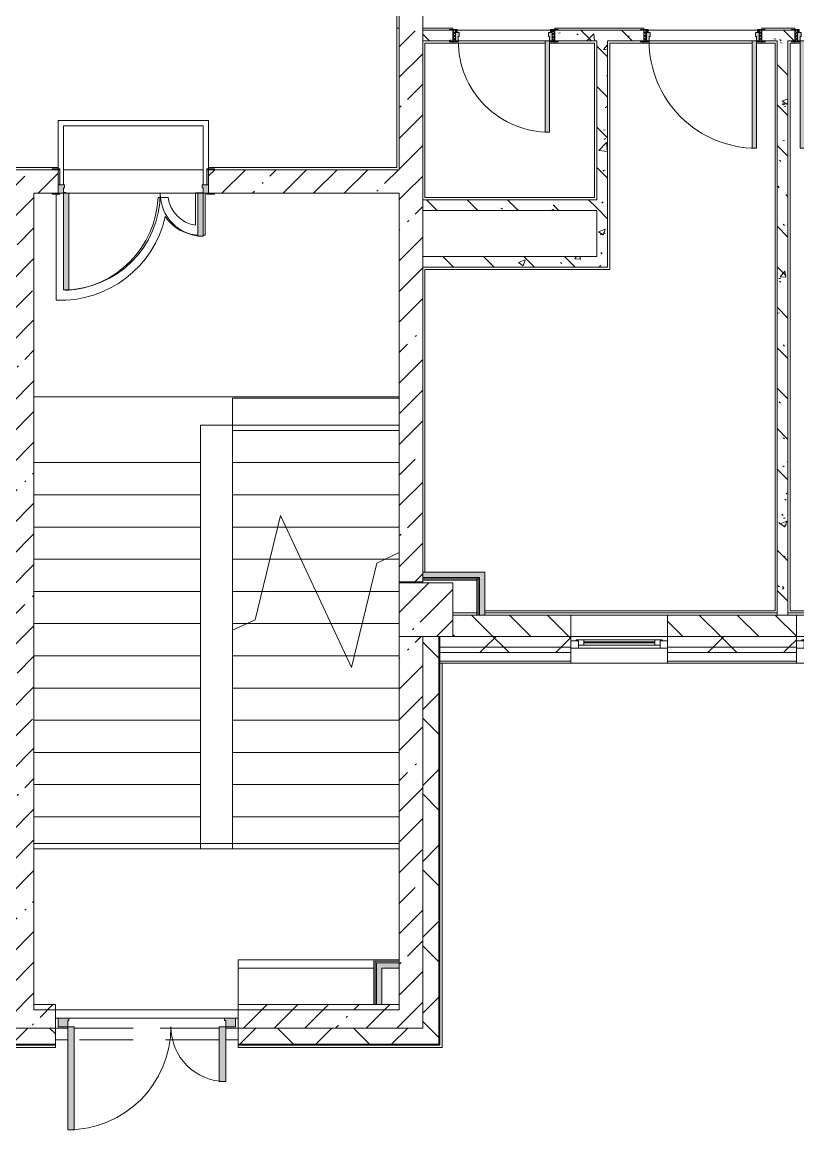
# Model space of a CAD drawing. Header units: millimetres. Extents: x 81459 to 274965, y -8553 to 29000.
# Drawn here: x 219729 to 226952, y -1048 to 9275 of the extents above; entities that cross this region are included whole.
import ezdxf

# ---------------------------------------------------------------- set-up
doc = ezdxf.new("R2010")
doc.units = ezdxf.units.MM
doc.linetypes.add('200_ШТРИХ__ш1_п0_6_', pattern=[800, 500, -300])
for name, color, linetype, lineweight in [('A-DETL-MBND-1', 7, '200_ШТРИХ__ш1_п0_6_', 9), ('A-GLAZ-3', 7, 'Continuous', 5), ('A-WALL', 7, 'Continuous', 9), ('A-WALL-4', 7, 'Continuous', 5), ('I-WALL-3', 7, 'Continuous', 5), ('S-COLS-1', 7, 'Continuous', 5), ('S-STRS-2', 7, 'Continuous', 5), ('S-STRS-MBND-1', 7, 'Continuous', 5)]:
    doc.layers.add(name, color=color, linetype=linetype, lineweight=lineweight)
for name, color, linetype, lineweight, true_color in [('A-DOOR-6', 7, 'Continuous', 5, 0xe2e2e2), ('A-DOOR-7', 7, 'Continuous', 5, 0xaaaaaa), ('A-DOOR-FRAM-4', 7, 'Continuous', 5, 0xe2e2e2), ('A-DOOR-FRAM-5', 7, 'Continuous', 5, 0xaaaaaa), ('A-FLOR-2', 7, 'Continuous', 5, 0xaaaaaa), ('I-WALL-2', 7, 'Continuous', 9, 0xe7e7e7), ('I-WALL-5', 7, 'Continuous', 5, 0x787878)]:
    doc.layers.add(name, color=color, linetype=linetype, lineweight=lineweight, true_color=true_color)
pattern_1 = [(45, (147759.1, 0), (-285.1231, 285.1231), []), (45, (148044.2, 0), (-285.1231, 285.1231), [504.031, -100.806, 16.764, -84.042])]
pattern_2 = [(45, (147759.1, 0), (-353.5534, 353.5534), []), (135, (147759.1, 0), (-353.5534, -353.5534), [])]
pattern_3 = [(135, (147759.1, 0), (-377.1708, -377.1708), [533.4, -88.9, 17.78, -88.9]), (135, (147759.1, 376.94), (-377.1708, -377.1708), []), (50, (147759.1, 0), (637.6445, -55.7866), [66.675, -733.425]), (355, (147759.1, 0), (-123.3494, 668.699), [53.34, -586.74]), (100.451, (147812.23, -4.65), (514.299, 612.908), [56.665, -623.315]), (46.184, (147759.1, 177.8), (948.7764, -147.15), [100.012, -1100.137]), (96.636, (147838.2, 165.5), (830.909, 865.997), [84.998, -934.973]), (351.184, (147759.1, 177.8), (830.918, 865.988), [80.01, -880.11]), (21, (147848, 133.35), (530.6506, -357.9283), [66.675, -733.425]), (326, (147848, 133.35), (216.308, 644.6585), [53.34, -586.74]), (71.451, (147892.2, 103.5), (746.9596, 286.7243), [56.665, -623.315]), (37.5, (147759.1, 0), (10.81053, 295.9426), [16.764, -562.864, 16.764, -578.866, -588.962]), (37.5, (147759.1, 0), (10.81053, 295.9426), [-1175.258, 16.764, -572.198]), (7.5, (147759.1, 0), (233.8692, 350.6318), [16.764, -322.834, 16.764, -549.529, -224.472]), (7.5, (147759.1, 0), (233.8692, 350.6318), [-905.891, 16.764, -207.708]), (327.5, (147560.85, 0), (474.5678, -20.0513), [16.764, -205.486, 16.764, -676.656, -920.115]), (327.5, (147560.85, 0), (474.5678, -20.0513), [-915.67, 16.764, -903.351]), (317.5, (147471.95, 0), (518.4522, 88.9934), [16.764, -272.161, 16.764, -443.738, -653.415]), (317.5, (147471.95, 0), (518.4522, 88.9934), [-749.427, 16.764, -636.651])]
pattern_4 = [(135, (1751.41, 114.685), (-14.14214, -14.14214), []), (225, (1751.41, 114.685), (14.14214, -14.14214), [])]
pattern_5 = [(45, (-371.384, 114.685), (-14.1421, 14.1421), []), (135, (-371.384, 114.685), (-14.1421, -14.1421), [])]
pattern_6 = [(45, (147759.1, 0), (-530.33, 530.33), []), (135, (147759.1, 0), (-530.33, -530.33), [])]

# ---------------------------------------------------------------- blocks, each defined once
blk = doc.blocks.new('BSC_Колонна _Прямоугольная - 500х500-V25-1_7_3_птичка')
at = {"layer": 'S-COLS-1'}
h = blk.add_hatch(dxfattribs=at)
h.set_pattern_fill('FP_48', color=256, style=0, pattern_type=2)
h.set_pattern_definition([(45, (-75730, -3800), (-285.1231, 285.1231), []), (45, (-75444.88, -3800), (-285.1231, 285.1231), [504.031, -100.806, 16.764, -84.042])])
h.paths.add_polyline_path([(120, -250), (250, -250), (250, 250), (-250, 250), (-250, -250), (-30, -250)])
for p, q in [((250, 250), (-250, 250)), ((-250, 250), (-250, -250)), ((250, -250), (250, 250)), ((-250, -250), (250, -250))]:
    blk.add_line(p, q, dxfattribs=at)
blk = doc.blocks.new('110_Дверь_СКБ_1Ст_Внутренняя1 - Д-7_п__950x2100h_Туалет-32105350-1_7_3_птичка')
at = {"layer": 'A-DOOR-6'}
h = blk.add_hatch(color=256, dxfattribs=at)
h.paths.add_polyline_path([(437, -30), (462, -30), (462, 50), (437, 50), (437, 10), (427, 10), (427, -30)])
h.paths.add_polyline_path([(-438, -30), (-403, -30), (-403, 10), (-413, 10), (-413, 50), (-438, 50)])
at = {"layer": 'A-DOOR-7'}
h = blk.add_hatch(dxfattribs=at)
h.set_pattern_fill('FP_65', color=256, style=0, pattern_type=2)
h.set_pattern_definition([(135, (1826.41, 114.685), (-14.14214, -14.14214), []), (225, (1826.41, 114.685), (14.14214, -14.14214), [])])
h.paths.add_polyline_path([(487, -50), (487, 50), (462, 50), (463, -50)])
at = {"layer": 'A-DOOR-FRAM-4'}
for points in [[(-373, 50), (-373, 900), (-413, 900), (-413, 50), (-393, 50)], [(-438, 50), (-423, 50), (-423, 58), (-493, 58), (-493, 50), (-463, 50)], [(517, 50), (517, 58), (447, 58), (447, 50), (492, 50)], [(-493, -58), (-423, -58), (-423, -50), (-493, -50)], [(-438, -50), (-423, -50), (-423, -30), (-438, -30)], [(462, -50), (462, -30), (447, -30), (447, -50)], [(468, -58), (517, -58), (517, -50), (447, -50), (447, -58)]]:
    blk.add_hatch(color=256, dxfattribs=at).paths.add_polyline_path(points)
at = {"layer": 'A-DOOR-FRAM-5'}
h = blk.add_hatch(dxfattribs=at)
h.set_pattern_fill('FP_66', color=256, style=0, pattern_type=2)
h.set_pattern_definition([(45, (-296.384, 114.685), (-14.1421, 14.1421), []), (135, (-296.384, 114.685), (-14.1421, -14.1421), [])])
h.paths.add_polyline_path([(-438, -50), (-438, 50), (-463, 50), (-463, -50)])
at = {"layer": 'A-DOOR-7'}
for p, q in [((-413, 900), (-413, 50)), ((-373, 900), (-413, 900)), ((-373, 50), (-373, 900)), ((-413, 50), (-373, 50))]:
    blk.add_line(p, q, dxfattribs=at)
blk.add_arc((-413, 50), 850, 360, 90, dxfattribs=at)
at = {"layer": 'A-DOOR-FRAM-5'}
for p, q in [((-423, 58), (-493, 58)), ((-493, 58), (-493, 50)), ((-493, 50), (-423, 50)), ((-438, 50), (-463, 50)), ((-463, 50), (-463, -50)), ((-413, 50), (-438, 50)), ((-438, 50), (-438, -30)), ((-438, -50), (-438, 50)), ((-423, 50), (-438, 50)), ((-438, 50), (-438, 49)), ((-438, 49), (-423, 49)), ((-423, 50), (-423, 58)), ((-423, 49), (-423, 50)), ((-413, 10), (-413, 50)), ((-403, 10), (-413, 10)), ((-403, -30), (-403, 10)), ((437, 10), (427, 10)), ((427, 10), (427, -30)), ((437, 50), (437, 10)), ((462, 50), (437, 50)), ((517, 58), (447, 58)), ((447, 58), (447, 50)), ((462, 50), (447, 50)), ((447, 50), (447, 49)), ((447, 50), (517, 50)), ((447, 49), (462, 49)), ((462, -30), (462, 50)), ((487, 50), (462, 50)), ((462, 50), (462, -50)), ((462, 49), (462, 50)), ((487, -50), (487, 50)), ((517, 50), (517, 58)), ((-423, -50), (-493, -50)), ((-493, -50), (-493, -58)), ((-493, -58), (-423, -58)), ((-463, -50), (-438, -50)), ((-438, -30), (-403, -30)), ((-423, -30), (-438, -30)), ((-438, -30), (-438, -50)), ((-438, -50), (-423, -50)), ((-423, -50), (-423, -30)), ((-423, -58), (-423, -50)), ((427, -30), (462, -30)), ((462, -30), (447, -30)), ((447, -30), (447, -50)), ((447, -50), (462, -50)), ((517, -50), (447, -50)), ((447, -50), (447, -58)), ((447, -58), (517, -58)), ((462, -50), (462, -30)), ((462, -50), (487, -50)), ((517, -58), (517, -50))]:
    blk.add_line(p, q, dxfattribs=at)
blk = doc.blocks.new('110_Дверь_СКБ_1Ст_Внутренняя1 - Д-4 _п_ 1100x2100h_су мгн 2-33304581-1_7_3_птичка')
at = {"layer": 'A-DOOR-6'}
h = blk.add_hatch(color=256, dxfattribs=at)
h.paths.add_polyline_path([(537.5, 50), (512.5, 50), (512.5, 10), (502.5, 10), (502.5, -30), (537.5, -30), (537.5, 28.8)])
h.paths.add_polyline_path([(-487.5, 50), (-512.5, 50), (-512.5, -30), (-477.5, -30), (-477.5, 10), (-487.5, 10)])
at = {"layer": 'A-DOOR-7'}
h = blk.add_hatch(dxfattribs=at)
h.set_pattern_fill('FP_67', color=256, style=0, pattern_type=2)
h.set_pattern_definition(pattern_4)
h.paths.add_polyline_path([(537.5, 50), (537.5, -50), (562.5, -50), (562.5, 50)])
at = {"layer": 'A-DOOR-FRAM-4'}
for points in [[(-487.5, 1050), (-487.5, 50), (-447.5, 50), (-447.5, 1050)], [(-567.5, 58), (-567.5, 50), (-497.5, 50), (-497.5, 58), (-561.1, 58)], [(530.1, 58), (522.5, 58), (522.5, 50), (592.5, 50), (592.5, 58), (537.5, 58)], [(-497.5, -50), (-567.5, -50), (-567.5, -58), (-497.5, -58)], [(-497.5, -30), (-512.5, -30), (-512.5, -50), (-497.5, -50)], [(537.5, -30), (522.5, -30), (522.5, -50), (537.5, -50)], [(522.5, -50), (522.5, -58), (592.5, -58), (592.5, -50), (537.5, -50)]]:
    blk.add_hatch(color=256, dxfattribs=at).paths.add_polyline_path(points)
at = {"layer": 'A-DOOR-FRAM-5'}
h = blk.add_hatch(dxfattribs=at)
h.set_pattern_fill('FP_68', color=256, style=0, pattern_type=2)
h.set_pattern_definition(pattern_5)
h.paths.add_polyline_path([(-512.5, 50), (-537.5, 50), (-537.5, -50), (-512.5, -50), (-512.5, -41.8)])
at = {"layer": 'A-DOOR-7'}
for p, q in [((-487.5, 1050), (-487.5, 50)), ((-447.5, 1050), (-487.5, 1050)), ((-447.5, 50), (-447.5, 1050)), ((-487.5, 50), (-447.5, 50))]:
    blk.add_line(p, q, dxfattribs=at)
blk.add_arc((-487.5, 50), 1000, 360, 90, dxfattribs=at)
at = {"layer": 'A-DOOR-FRAM-5'}
for p, q in [((-497.5, 58), (-567.5, 58)), ((-567.5, 58), (-567.5, 50)), ((-567.5, 50), (-497.5, 50)), ((-512.5, 50), (-537.5, 50)), ((-537.5, 50), (-537.5, -50)), ((-487.5, 50), (-512.5, 50)), ((-512.5, 50), (-512.5, -30)), ((-512.5, -50), (-512.5, 50)), ((-497.5, 50), (-512.5, 50)), ((-512.5, 50), (-512.5, 49)), ((-512.5, 49), (-497.5, 49)), ((-497.5, 50), (-497.5, 58)), ((-497.5, 49), (-497.5, 50)), ((-487.5, 10), (-487.5, 50)), ((-477.5, 10), (-487.5, 10)), ((-477.5, -30), (-477.5, 10)), ((512.5, 10), (502.5, 10)), ((502.5, 10), (502.5, -30)), ((512.5, 50), (512.5, 10)), ((537.5, 50), (512.5, 50)), ((592.5, 58), (522.5, 58)), ((522.5, 58), (522.5, 50)), ((537.5, 50), (522.5, 50)), ((522.5, 50), (522.5, 49)), ((522.5, 50), (592.5, 50)), ((522.5, 49), (537.5, 49)), ((537.5, -30), (537.5, 50)), ((562.5, 50), (537.5, 50)), ((537.5, 50), (537.5, -50)), ((537.5, 49), (537.5, 50)), ((562.5, -50), (562.5, 50)), ((592.5, 50), (592.5, 58)), ((-497.5, -50), (-567.5, -50)), ((-567.5, -50), (-567.5, -58)), ((-567.5, -58), (-497.5, -58)), ((-537.5, -50), (-512.5, -50)), ((-512.5, -30), (-477.5, -30)), ((-497.5, -30), (-512.5, -30)), ((-512.5, -30), (-512.5, -50)), ((-512.5, -50), (-497.5, -50)), ((-497.5, -50), (-497.5, -30)), ((-497.5, -58), (-497.5, -50)), ((502.5, -30), (537.5, -30)), ((537.5, -30), (522.5, -30)), ((522.5, -30), (522.5, -50)), ((522.5, -50), (537.5, -50)), ((592.5, -50), (522.5, -50)), ((522.5, -50), (522.5, -58)), ((522.5, -58), (592.5, -58)), ((537.5, -50), (537.5, -30)), ((537.5, -50), (562.5, -50)), ((592.5, -58), (592.5, -50))]:
    blk.add_line(p, q, dxfattribs=at)
blk = doc.blocks.new('110_Дверь_СКБ_1Ст_Внутренняя1 - Д-4 _л_ 1100x2100h_су мгн-33293497-1_7_3_птичка')
at = {"layer": 'A-DOOR-6'}
h = blk.add_hatch(color=256, dxfattribs=at)
h.paths.add_polyline_path([(537.5, 50), (512.5, 50), (512.5, 10), (502.5, 10), (502.5, -30), (537.5, -30)])
h.paths.add_polyline_path([(-512.5, 50), (-507.1, -30), (-477.5, -30), (-477.5, 10), (-487.5, 10), (-487.5, 50), (-497.5, 50)])
at = {"layer": 'A-DOOR-7'}
h = blk.add_hatch(dxfattribs=at)
h.set_pattern_fill('FP_67', color=256, style=0, pattern_type=2)
h.set_pattern_definition(pattern_4)
h.paths.add_polyline_path([(537.5, 50), (537.5, -50), (562.5, -50), (562.5, 50)])
at = {"layer": 'A-DOOR-FRAM-4'}
for points in [[(472.5, 1050), (472.5, 50), (512.5, 50), (512.5, 1050)], [(-506.7, 58), (-567.5, 58), (-567.5, 50), (-497.5, 50), (-497.5, 58)], [(542.5, 58), (522.5, 58), (522.5, 50), (592.5, 50), (592.5, 58), (562.5, 58)], [(-522.3, -50), (-567.5, -50), (-567.5, -58), (-497.5, -58), (-497.5, -50), (-512.5, -50)], [(-497.5, -30), (-512.5, -30), (-512.5, -50), (-497.5, -50)], [(537.5, -30), (522.5, -30), (522.5, -50), (537.5, -50)], [(522.5, -50), (522.5, -58), (592.5, -58), (592.5, -50), (537.5, -50)]]:
    blk.add_hatch(color=256, dxfattribs=at).paths.add_polyline_path(points)
at = {"layer": 'A-DOOR-FRAM-5'}
h = blk.add_hatch(dxfattribs=at)
h.set_pattern_fill('FP_68', color=256, style=0, pattern_type=2)
h.set_pattern_definition(pattern_5)
h.paths.add_polyline_path([(-537.5, 50), (-537.5, -50), (-512.5, -50), (-512.5, 50)])
at = {"layer": 'A-DOOR-7'}
for p, q in [((512.5, 1050), (472.5, 1050)), ((472.5, 1050), (472.5, 50)), ((512.5, 50), (512.5, 1050)), ((472.5, 50), (512.5, 50))]:
    blk.add_line(p, q, dxfattribs=at)
blk.add_arc((512.5, 50), 1000, 90, 180, dxfattribs=at)
at = {"layer": 'A-DOOR-FRAM-5'}
for p, q in [((-497.5, 58), (-567.5, 58)), ((-567.5, 58), (-567.5, 50)), ((-567.5, 50), (-497.5, 50)), ((-512.5, 50), (-537.5, 50)), ((-537.5, 50), (-537.5, -50)), ((-487.5, 50), (-512.5, 50)), ((-512.5, 50), (-512.5, -30)), ((-512.5, -50), (-512.5, 50)), ((-497.5, 50), (-512.5, 50)), ((-512.5, 50), (-512.5, 49)), ((-512.5, 49), (-497.5, 49)), ((-497.5, 50), (-497.5, 58)), ((-497.5, 49), (-497.5, 50)), ((-487.5, 10), (-487.5, 50)), ((-477.5, 10), (-487.5, 10)), ((-477.5, -30), (-477.5, 10)), ((512.5, 10), (502.5, 10)), ((502.5, 10), (502.5, -30)), ((512.5, 50), (512.5, 10)), ((537.5, 50), (512.5, 50)), ((592.5, 58), (522.5, 58)), ((522.5, 58), (522.5, 50)), ((537.5, 50), (522.5, 50)), ((522.5, 50), (522.5, 49)), ((522.5, 50), (592.5, 50)), ((522.5, 49), (537.5, 49)), ((537.5, -30), (537.5, 50)), ((562.5, 50), (537.5, 50)), ((537.5, 50), (537.5, -50)), ((537.5, 49), (537.5, 50)), ((562.5, -50), (562.5, 50)), ((592.5, 50), (592.5, 58)), ((-497.5, -50), (-567.5, -50)), ((-567.5, -50), (-567.5, -58)), ((-567.5, -58), (-497.5, -58)), ((-537.5, -50), (-512.5, -50)), ((-512.5, -30), (-477.5, -30)), ((-497.5, -30), (-512.5, -30)), ((-512.5, -30), (-512.5, -50)), ((-512.5, -50), (-497.5, -50)), ((-497.5, -50), (-497.5, -30)), ((-497.5, -58), (-497.5, -50)), ((502.5, -30), (537.5, -30)), ((537.5, -30), (522.5, -30)), ((522.5, -30), (522.5, -50)), ((522.5, -50), (537.5, -50)), ((592.5, -50), (522.5, -50)), ((522.5, -50), (522.5, -58)), ((522.5, -58), (592.5, -58)), ((537.5, -50), (537.5, -30)), ((537.5, -50), (562.5, -50)), ((592.5, -58), (592.5, -50))]:
    blk.add_line(p, q, dxfattribs=at)
blk = doc.blocks.new('110_Дверь_СКБ_2Ст - Д-1_л_Лестничная клетка EIS60 2-32142534-1_7_3_птичка')
at = {"layer": 'A-DOOR-6'}
for points in [[(662, 1010), (612, 1010), (612, 110), (662, 110), (662, 786)], [(-588, 510), (-638, 510), (-638, 110), (-588, 110), (-588, 499)], [(712, 30), (697, 30), (700, -110), (712, -110)]]:
    blk.add_hatch(color=256, dxfattribs=at).paths.add_polyline_path(points)
h = blk.add_hatch(color=256, dxfattribs=at)
h.paths.add_polyline_path([(662, 110), (662, 60), (652, 60), (652, 30), (712, 33), (712, 110)])
h.paths.add_polyline_path([(-638, 110), (-688, 110), (-687, 30), (-628, 36), (-628, 60), (-638, 60), (-638, 105)])
at = {"layer": 'A-DOOR-FRAM-4'}
for points in [[(-673, 118), (-743, 118), (-743, 110), (-673, 110)], [(730, 118), (697, 118), (697, 110), (767, 110), (767, 118)], [(-673, 30), (-688, 30), (-687, -110), (-673, -110), (-673, -21)], [(-687, -110), (-743, -110), (-743, -118), (-673, -118), (-674, -110)], [(767, -110), (697, -110), (699, -118), (767, -118)]]:
    blk.add_hatch(color=256, dxfattribs=at).paths.add_polyline_path(points)
at = {"layer": 'A-DOOR-7'}
for p, q in [((662, 1010), (612, 1010)), ((612, 1010), (612, 110)), ((662, 110), (662, 1010)), ((-638, 510), (-638, 110)), ((-588, 510), (-638, 510)), ((-588, 110), (-588, 510)), ((-638, 110), (-588, 110)), ((612, 110), (662, 110))]:
    blk.add_line(p, q, dxfattribs=at)
for centre, radius, start, end in [((662, 110), 900, 90, 180), ((-638, 110), 400, 360, 90)]:
    blk.add_arc(centre, radius, start, end, dxfattribs=at)
at = {"layer": 'A-DOOR-FRAM-5'}
for p, q in [((-673, 118), (-743, 118)), ((-743, 118), (-743, 110)), ((-743, 110), (-673, 110)), ((-638, 110), (-688, 110)), ((-688, 110), (-688, 30)), ((-673, 110), (-673, 118)), ((-638, 60), (-638, 110)), ((662, 110), (662, 60)), ((712, 110), (662, 110)), ((767, 118), (697, 118)), ((697, 118), (697, 110)), ((697, 110), (767, 110)), ((712, 30), (712, 110)), ((767, 110), (767, 118)), ((-688, 30), (-628, 30)), ((-673, 30), (-688, 30)), ((-688, 30), (-688, -110)), ((-673, -110), (-673, 30)), ((-628, 60), (-638, 60)), ((-628, 30), (-628, 60)), ((662, 60), (652, 60)), ((652, 60), (652, 30)), ((652, 30), (712, 30)), ((712, 30), (697, 30)), ((697, 30), (697, -110)), ((712, -110), (712, 30)), ((-673, -110), (-743, -110)), ((-743, -110), (-743, -118)), ((-743, -118), (-673, -118)), ((-688, -110), (-673, -110)), ((-673, -118), (-673, -110)), ((697, -110), (712, -110)), ((767, -110), (697, -110)), ((697, -110), (697, -118)), ((697, -118), (767, -118)), ((767, -118), (767, -110))]:
    blk.add_line(p, q, dxfattribs=at)
blk = doc.blocks.new('120_Окно_СКБ_1Ст - 120_Окно_СКБ_1Ст 900х2500_h_-19906774-1_7_3_птичка')
at = {"layer": 'A-GLAZ-3'}
for p, q in [((-450, -75), (-450, -5)), ((-450, -5), (-380, -5)), ((450, -5), (-450, -5)), ((-380, -75), (-450, -75)), ((-450, -75), (-400, -75)), ((-380, -75), (-400, -75)), ((-400, -75), (-400, -85)), ((-400, -85), (400, -85)), ((400, -85), (-400, -85)), ((-380, -5), (-380, -75)), ((380, -35), (-380, -35)), ((-380, -35), (-380, -75)), ((-330, -85), (-330, -35)), ((-330, -55), (330, -55)), ((330, -65), (-330, -65)), ((330, -85), (330, -35)), ((380, -75), (380, -5)), ((380, -5), (450, -5)), ((380, -75), (380, -35)), ((450, -75), (380, -75)), ((400, -75), (380, -75)), ((400, -75), (450, -75)), ((400, -85), (400, -75)), ((450, -5), (450, -75))]:
    blk.add_line(p, q, dxfattribs=at)
blk = doc.blocks.new('120_Окно_СКБ_1Ст - 120_Окно_СКБ_1Ст 900х2500_h_-19906150-1_7_3_птичка')
at = {"layer": 'A-GLAZ-3'}
for p, q in [((-450, -75), (-450, -5)), ((-450, -5), (-380, -5)), ((450, -5), (-450, -5)), ((-380, -75), (-450, -75)), ((-450, -75), (-400, -75)), ((-380, -75), (-400, -75)), ((-400, -75), (-400, -85)), ((-400, -85), (400, -85)), ((400, -85), (-400, -85)), ((-380, -5), (-380, -75)), ((380, -35), (-380, -35)), ((-380, -35), (-380, -75)), ((-330, -85), (-330, -35)), ((-330, -55), (330, -55)), ((330, -65), (-330, -65)), ((330, -85), (330, -35)), ((380, -75), (380, -5)), ((380, -5), (450, -5)), ((380, -75), (380, -35)), ((450, -75), (380, -75)), ((400, -75), (380, -75)), ((400, -75), (450, -75)), ((400, -85), (400, -75)), ((450, -5), (450, -75))]:
    blk.add_line(p, q, dxfattribs=at)
blk = doc.blocks.new('110_Дверь_СКБ_2Ст_Наружная - ДН-1_л__ Двухстворчатая 1350 х3200 _ЛК_ в свету с верхним остеклением 2-V137-1_7_3_птичка')
at = {"layer": 'A-DOOR-6'}
for points in [[(694.5, 869), (694.5, -91), (754.5, -91), (754.5, 869)], [(-715.5, 419), (-715.5, -91), (-655.5, -91), (-655.5, 419)]]:
    blk.add_hatch(color=256, dxfattribs=at).paths.add_polyline_path(points)
h = blk.add_hatch(color=256, dxfattribs=at)
h.paths.add_polyline_path([(-805.5, -91), (-805.5, -171), (-705.5, -171), (-705.5, -151), (-715.5, -151), (-715.5, -91), (-780.5, -91)])
h.paths.add_polyline_path([(774.2, -91), (754.5, -91), (754.5, -151), (744.5, -151), (744.5, -171), (844.5, -171), (844.5, -91)])
at = {"layer": 'A-DOOR-7'}
for p, q in [((754.5, 869), (694.5, 869)), ((694.5, 869), (694.5, -91)), ((754.5, -91), (754.5, 869)), ((-715.5, 419), (-715.5, -91)), ((-655.5, 419), (-715.5, 419)), ((-655.5, -91), (-655.5, 419)), ((-715.5, -91), (-655.5, -91)), ((694.5, -91), (754.5, -91))]:
    blk.add_line(p, q, dxfattribs=at)
for centre, radius, start, end in [((754.5, -91), 960, 90, 180), ((-715.5, -91), 510, 0, 90)]:
    blk.add_arc(centre, radius, start, end, dxfattribs=at)
at = {"layer": 'A-DOOR-FRAM-5'}
for p, q in [((-715.5, -91), (-805.5, -91)), ((-805.5, -91), (-805.5, -171)), ((-715.5, -151), (-715.5, -91)), ((754.5, -91), (754.5, -151)), ((844.5, -91), (754.5, -91)), ((844.5, -171), (844.5, -91)), ((-805.5, -171), (-705.5, -171)), ((-705.5, -151), (-715.5, -151)), ((-705.5, -171), (-705.5, -151)), ((754.5, -151), (744.5, -151)), ((744.5, -151), (744.5, -171)), ((744.5, -171), (844.5, -171))]:
    blk.add_line(p, q, dxfattribs=at)
blk = doc.blocks.new('Зашивка приборов отопления5 - Зашивка приборов отопления-33272456-1_7_3_птичка')
at = {"layer": 'A-WALL-4'}
for p, q in [((75245, 535), (73980, 535)), ((73980, 535), (73980, 460)), ((75245, 460), (73980, 460)), ((73980, 460), (73980, 120)), ((73980, 460), (75245, 460))]:
    blk.add_line(p, q, dxfattribs=at)

msp = doc.modelspace()

# ---------------------------------------------------------------- hatches: boundary and pattern name
at = {"layer": 'A-WALL-4'}
h = msp.add_hatch(dxfattribs=at)
h.set_pattern_fill('FP_64', color=256, style=0, pattern_type=2)
h.set_pattern_definition([(135, (147759.1, 0), (-176.7767, -176.7767), [])])
h.paths.add_polyline_path([(223852.3, 3550), (224839.1, 3550), (224839.1, 3750), (223739.1, 3750), (223739.1, 3550)])
h.paths.add_polyline_path([(226759.6, 3550), (226939.6, 3550), (226939.6, 3750), (225739.1, 3750), (225739.1, 3550), (226640.7, 3550)])
h.paths.add_polyline_path([(231859.1, 3550), (231959.1, 3550), (231959.1, 3750), (231859.1, 3750), (231859.1, 3554.3)])
h.paths.add_polyline_path([(227839.6, 3550), (228109.1, 3550), (228109.1, 3750), (227839.6, 3750), (227839.6, 3727.7)])
h.paths.add_polyline_path([(229759.1, 3550), (229759.1, 3750), (228609.1, 3750), (228609.1, 3550)])
h = msp.add_hatch(dxfattribs=at)
h.set_pattern_fill('FP_53', color=256, style=0, pattern_type=2)
h.set_pattern_definition(pattern_2)
h.paths.add_polyline_path([(223459.1, -250), (223609.1, -250), (223609.1, 3550), (223459.1, 3550), (223459.1, -210)])
h = msp.add_hatch(dxfattribs=at)
h.set_pattern_fill('FP_53', color=256, style=0, pattern_type=2)
h.set_pattern_definition(pattern_2)
h.paths.add_polyline_path([(232217.6, 3450), (232559.1, 3450), (232559.1, 3550), (231859.1, 3550), (231859.1, 3450), (231959.1, 3450)])
h.paths.add_polyline_path([(224781.8, 3450), (224839.1, 3455.7), (224839.1, 3550), (223617.1, 3546.3), (223617.1, 3450), (224377.3, 3450)])
h.paths.add_polyline_path([(225739.1, 3450), (226939.6, 3450), (226939.6, 3550), (225739.1, 3550), (225739.1, 3466.9)])
h.paths.add_polyline_path([(228499.7, 3450), (229759.1, 3450), (229759.1, 3550), (227839.6, 3550), (227839.6, 3450)])
h = msp.add_hatch(dxfattribs=at)
h.set_pattern_fill('FP_53', color=256, style=0, pattern_type=2)
h.set_pattern_definition(pattern_2)
h.paths.add_polyline_path([(231859.1, 3400), (232609.1, 3400), (232609.1, 3450), (231859.1, 3450), (231859.1, 3440)])
h.paths.add_polyline_path([(224781.8, 3400), (224839.1, 3400), (224839.1, 3450), (223617.1, 3450), (223617.1, 3400), (223852.3, 3400)])
h.paths.add_polyline_path([(226640.7, 3400), (226939.6, 3400), (226939.6, 3450), (225739.1, 3450), (225739.1, 3400)])
h.paths.add_polyline_path([(227839.6, 3400), (229759.1, 3400), (229759.1, 3450), (227839.6, 3450), (227839.6, 3440)])
h = msp.add_hatch(dxfattribs=at)
h.set_pattern_fill('FP_53', color=256, style=0, pattern_type=2)
h.set_pattern_definition(pattern_2)
h.paths.add_polyline_path([(223452.9, -250), (223459.1, -250), (223459.1, -100), (221739.1, -100), (221739.1, -250), (223451.2, -250)])
h.paths.add_polyline_path([(215487, -250), (218419.1, -250), (218419.1, -100), (214819.1, -100), (214819.1, -250)])
h.paths.add_polyline_path([(219995.2, -250), (220039.1, -250), (220039.1, -100), (219319.1, -101.8), (219319.1, -250), (219839.1, -250)])
h.paths.add_polyline_path([(209369.1, -250), (209369.1, -100), (208669.1, -100), (208669.1, -250), (208980.7, -250)])
h.paths.add_polyline_path([(211469.1, -250), (212019.1, -250), (212019.1, -100), (211469.1, -100), (211469.1, -121.3)])
h.paths.add_polyline_path([(207769.1, -250), (207769.1, -100), (207019.1, -100), (207019.1, -250)])
h.paths.add_polyline_path([(204919.1, -250), (204919.1, -100), (204169.1, -100), (204169.1, -250), (204333.3, -250)])
h.paths.add_polyline_path([(212919.1, -250), (213919.1, -250), (213919.1, -100), (212919.1, -100), (212919.1, -118)])
h.paths.add_polyline_path([(199630.6, -250), (201069.1, -250), (201069.1, -100), (199630.6, -100), (199630.6, -150.7)])
h.paths.add_polyline_path([(197530.6, -250), (197530.6, -100), (196819.1, -100), (196819.1, -250), (196897.5, -250)])
h.paths.add_polyline_path([(195919.1, -250), (195919.1, -100), (195169.1, -100), (195169.1, -250)])
h.paths.add_polyline_path([(192069.1, -250), (192069.1, -100), (190496.6, -100), (190496.6, -250), (191320.6, -250)])
h.paths.add_polyline_path([(188396.6, -250), (188396.6, -100), (187699.1, -100), (187699.1, -250)])
h.paths.add_polyline_path([(186799.1, -250), (186799.1, -100), (185749.1, -100), (185749.1, -250), (186673.3, -250)])
h.paths.add_polyline_path([(184849.1, -250), (184849.1, -100), (183729.1, -100), (183729.1, -250), (184814.3, -250)])
h.paths.add_polyline_path([(181629.1, -250), (181629.1, -100), (180769.1, -100), (180769.1, -250)])
h.paths.add_polyline_path([(177969.1, -250), (177969.1, -100), (176968.8, -100), (176968.8, -250), (177378.5, -250)])
h.paths.add_polyline_path([(176068.8, -250), (176068.8, -100), (175069.1, -100), (175069.1, -250)])
h.paths.add_polyline_path([(169369.1, -250), (170394.1, -250), (170394.1, -100), (169369.1, -100), (169369.1, -226)])
h.paths.add_polyline_path([(163369.1, -250), (163369.1, -100), (162619.1, -100), (162619.1, -250)])
h.paths.add_polyline_path([(174169.1, -250), (174169.1, -100), (173194.1, -100), (173194.1, -250), (173660.6, -250)])
h.paths.add_polyline_path([(164269.1, -250), (165019.1, -250), (165019.1, -100), (164269.1, -100), (164269.1, -238.7)])
h.paths.add_polyline_path([(167119.1, -250), (168469.1, -250), (168469.1, -100), (167119.1, -100), (167119.1, -231.6)])
h.paths.add_polyline_path([(148564.8, -250), (151489.1, -250), (151489.1, -100), (147499.1, -100), (147499.1, -250), (147869.1, -250)])
h.paths.add_polyline_path([(155419.1, -250), (156018.8, -250), (156018.8, -100), (154589.1, -100), (154589.1, -250), (155071.1, -250)])
h.paths.add_polyline_path([(159769.1, -250), (160519.1, -248), (160519.1, -100), (159769.1, -100), (159769.1, -249.9)])
h.paths.add_polyline_path([(157669.1, -250), (157669.1, -100), (156918.8, -100), (156918.8, -250), (156930.1, -250)])
at = {"layer": 'I-WALL-2'}
for points in [[(223459.1, 4100), (224038.5, 4100), (224033.5, 4150), (223459.1, 4145)], [(224038.5, 3750), (224033.5, 4100), (223988.5, 4095.2), (223988.5, 3750)], [(223239.1, 460), (223239.1, 510), (223029.1, 510), (223029.1, 460), (223140.3, 460)], [(223079.1, 120), (223079.1, 460), (223029.1, 460), (223029.1, 120)]]:
    msp.add_hatch(color=256, dxfattribs=at).paths.add_polyline_path(points)
at = {"layer": 'I-WALL-3'}
h = msp.add_hatch(dxfattribs=at)
h.set_pattern_fill('FP_33', color=256, style=0, pattern_type=2)
h.set_pattern_definition(pattern_1)
h.paths.add_polyline_path([(223459.1, 7900), (223459.1, 9330), (223239.1, 9330), (223239.1, 7900)])
h.paths.add_polyline_path([(223459.1, 10830), (223459.1, 10900), (223439.1, 10900), (223439.1, 10830)])
h = msp.add_hatch(dxfattribs=at)
h.set_pattern_fill('FP_33', color=256, style=0, pattern_type=2)
h.set_pattern_definition(pattern_1)
h.paths.add_polyline_path([(219839.1, -100), (219839.1, 7900), (219619.1, 7900), (219619.1, -100)])
h = msp.add_hatch(dxfattribs=at)
h.set_pattern_fill('FP_33', color=256, style=0, pattern_type=2)
h.set_pattern_definition(pattern_1)
h.paths.add_polyline_path([(219839.1, 7680), (220064.1, 7680), (220064.1, 7900), (219839.1, 7900), (219839.1, 7708.9)])
h.paths.add_polyline_path([(223239.1, 7680), (223459.1, 7680), (223459.1, 7900), (221464.1, 7900), (221464.1, 7680), (223219.1, 7680)])
h = msp.add_hatch(dxfattribs=at)
h.set_pattern_fill('FP_33', color=256, style=0, pattern_type=2)
h.set_pattern_definition(pattern_1)
h.paths.add_polyline_path([(223239.1, 4060), (223459.1, 4060), (223459.1, 7680), (223239.1, 7680), (223239.1, 4095.2)])
h = msp.add_hatch(dxfattribs=at)
h.set_pattern_fill('FP_169', color=256, style=0, pattern_type=2)
h.set_pattern_definition(pattern_6)
h.paths.add_polyline_path([(223976, 4087.5), (223988.5, 4087.5), (223988.5, 4100), (223459.1, 4095.2), (223459.1, 4087.5), (223852.3, 4087.5)])
h = msp.add_hatch(dxfattribs=at)
h.set_pattern_fill('FP_169', color=256, style=0, pattern_type=2)
h.set_pattern_definition(pattern_6)
h.paths.add_polyline_path([(223976, 4075), (223976, 4087.5), (223459.1, 4087.5), (223459.1, 4075), (223963.5, 4075)])
h = msp.add_hatch(dxfattribs=at)
h.set_pattern_fill('FP_33', color=256, style=0, pattern_type=2)
h.set_pattern_definition(pattern_1)
h.paths.add_polyline_path([(223459.1, -100), (223459.1, 3550), (223239.1, 3550), (223239.1, -100)])
h = msp.add_hatch(dxfattribs=at)
h.set_pattern_fill('FP_33', color=256, style=0, pattern_type=2)
h.set_pattern_definition(pattern_1)
h.paths.add_polyline_path([(223239.1, -100), (223239.1, 120), (221739.1, 120), (221739.1, -100), (222922.8, -100)])
h.paths.add_polyline_path([(220039.1, -100), (220039.1, 120), (219839.1, 120), (219839.1, -100)])
at = {"layer": 'I-WALL-5'}
h = msp.add_hatch(dxfattribs=at)
h.set_pattern_fill('FP_62', color=256, style=0, pattern_type=2)
h.set_pattern_definition(pattern_3)
h.paths.add_polyline_path([(226879.6, 9100), (226924.1, 9100), (226924.1, 9200), (226617.1, 9200), (226617.1, 9100), (226859.6, 9100)])
h.paths.add_polyline_path([(223709.1, 9100), (223739.1, 9100), (223739.1, 9200), (223459.1, 9200), (223459.1, 9100), (223479.1, 9100)])
h.paths.add_polyline_path([(228499.7, 9100), (229589.1, 9100), (229589.1, 9200), (228024.1, 9200), (228024.1, 9100), (228389.1, 9100)])
h.paths.add_polyline_path([(224689.1, 9100), (225517.1, 9100), (225517.1, 9200), (224689.1, 9200)])
h = msp.add_hatch(dxfattribs=at)
h.set_pattern_fill('FP_62', color=256, style=0, pattern_type=2)
h.set_pattern_definition(pattern_3)
h.paths.add_polyline_path([(225180, 7090.6), (225180, 9100), (225080, 9100), (225080, 7090.6)])
h = msp.add_hatch(dxfattribs=at)
h.set_pattern_fill('FP_62', color=256, style=0, pattern_type=2)
h.set_pattern_definition(pattern_3)
h.paths.add_polyline_path([(226759.6, 3750), (226859.6, 3750), (226859.6, 9100), (226759.6, 9100), (226759.6, 3762.9)])
h = msp.add_hatch(dxfattribs=at)
h.set_pattern_fill('FP_62', color=256, style=0, pattern_type=2)
h.set_pattern_definition(pattern_3)
h.paths.add_polyline_path([(223755.5, 7520.6), (225080, 7520.6), (225080, 7620.6), (223459.1, 7620.6), (223459.1, 7520.6), (223479.1, 7520.6)])
h = msp.add_hatch(dxfattribs=at)
h.set_pattern_fill('FP_62', color=256, style=0, pattern_type=2)
h.set_pattern_definition(pattern_3)
h.paths.add_polyline_path([(223459.1, 6990.6), (225180, 6990.6), (225180, 7090.6), (223459.1, 7090.6)])

# ---------------------------------------------------------------- linework, layer by layer
at = {"layer": 'A-DETL-MBND-1'}
for p, q in [((220039.1, -100), (220154.1, -100)), ((220154.1, -100), (220039.1, -100)), ((220214.1, -100), (221564.1, -100)), ((221564.1, -100), (220214.1, -100)), ((221624.1, -100), (221739.1, -100)), ((221739.1, -100), (221624.1, -100)), ((220154.1, -210), (220039.1, -210)), ((221564.1, -210), (220214.1, -210)), ((221739.1, -210), (221624.1, -210))]:
    msp.add_line(p, q, dxfattribs=at)
at = {"layer": 'A-FLOR-2'}
for p, q in [((223219.1, 7920), (223219.1, 10880)), ((223219.1, 9220), (223239.1, 9220)), ((223459.1, 9220), (223739.1, 9220)), ((223739.1, 9220), (223739.1, 9208)), ((224689.1, 9208), (224689.1, 9220)), ((224689.1, 9220), (225517.1, 9220)), ((225517.1, 9220), (225517.1, 9208)), ((226617.1, 9208), (226617.1, 9220)), ((226617.1, 9220), (226924.1, 9220)), ((226924.1, 9220), (226924.1, 9208)), ((223739.1, 9092), (223739.1, 9080)), ((224689.1, 9080), (224689.1, 9092)), ((225517.1, 9092), (225517.1, 9080)), ((226617.1, 9080), (226617.1, 9092)), ((226924.1, 9092), (226924.1, 9080)), ((223479.1, 9080), (223479.1, 7640.6)), ((223479.1, 9080), (224599.1, 9080)), ((224639.1, 9080), (225060, 9080)), ((225060, 7640.6), (225060, 9080)), ((225200, 9080), (225200, 6970.6)), ((225200, 9080), (226527.1, 9080)), ((226567.1, 9080), (226739.6, 9080)), ((226739.6, 3790), (226739.6, 9080)), ((226879.6, 9080), (226879.6, 3790)), ((226879.6, 9080), (226974.1, 9080)), ((220064, 8357.4), (220064, 7908)), ((221464, 8357.4), (220064, 8357.4)), ((220114, 7760), (220114, 8307.4)), ((220114, 8307.4), (221414, 8307.4)), ((221414, 8307.4), (221414, 7760)), ((221464, 7908), (221464, 8357.4)), ((219405.1, 7920), (220064, 7920)), ((221464.1, 7908), (221464.1, 7920)), ((221464.1, 7920), (223219.1, 7920)), ((220046.7, 7672), (220046.7, 6682.9)), ((220136.7, 7688.2), (220114.1, 7688.2)), ((220136.7, 7680), (220136.7, 7688.2)), ((221088, 7642.2), (220994.5, 7642.2)), ((221414.1, 7685.2), (221344.3, 7685.2)), ((221344.3, 7685.2), (221344.3, 7381.5)), ((221434.3, 7290.8), (221434.3, 7680)), ((223479.1, 7640.6), (225060, 7640.6)), ((225200, 6970.6), (223479.1, 6970.6)), ((223479.1, 6970.6), (223479.1, 4150)), ((220136.7, 6773.6), (220136.7, 6780)), ((223239.1, 5783.8), (219839.1, 5783.8)), ((223239.1, 4060), (223239.1, 4050)), ((223459.1, 4060), (223459.1, 4050)), ((224038.5, 3790), (226739.6, 3790)), ((226879.6, 3790), (228089.1, 3790)), ((219839.1, 1620), (223239.1, 1620)), ((220064.1, -8), (220039.1, -8)), ((221614.1, -8), (220164.1, -8)), ((221739.1, -8), (221714.1, -8))]:
    msp.add_line(p, q, dxfattribs=at)
for centre, radius, start, end in [((220085.3, 7682.2), 910, 273.23752, 357.48069), ((221389.3, 7682.2), 304, 187.56084, 261.48743), ((220085.3, 7682.2), 1000, 267.78741, 347.3989), ((221389.3, 7682.2), 394, 213.62195, 266.31806), ((221389.3, 7682.2), 394, 273.6096, 276.55825)]:
    msp.add_arc(centre, radius, start, end, dxfattribs=at)
at = {"layer": 'A-WALL'}
for p, q in [((223459.1, 9200), (223459.1, 9100)), ((223459.1, 7620.6), (223459.1, 7520.6)), ((223459.1, 7090.6), (223459.1, 6990.6)), ((223459.1, 4150), (223459.1, 4075)), ((223988.5, 4100), (223459.1, 4100)), ((223976, 4087.5), (223459.1, 4087.5)), ((223976, 3750), (223976, 4087.5)), ((223988.5, 3750), (223988.5, 4100)), ((226759.6, 3750), (226859.6, 3750)), ((223459.1, -100), (223459.1, 3550)), ((223609.1, -250), (223609.1, 3550)), ((223612.1, -253), (223612.1, 3550)), ((223617.1, 3550), (223617.1, 3300)), ((224839.1, 3550), (223739.1, 3550)), ((226939.6, 3550), (225739.1, 3550)), ((223617.1, 3450), (224839.1, 3450)), ((225739.1, 3450), (226939.6, 3450)), ((223617.1, 3400), (224839.1, 3400)), ((223617.1, 3320), (224839.1, 3320)), ((225739.1, 3400), (226939.6, 3400)), ((225739.1, 3320), (226939.6, 3320)), ((223016.6, 522.5), (223239.1, 522.5)), ((223016.6, 120), (223016.6, 522.5)), ((223239.1, 460), (223239.1, 535)), ((223029.1, 510), (223239.1, 510)), ((223029.1, 120), (223029.1, 510)), ((223004.1, 120), (223079.1, 120)), ((220039.1, -100), (219839.1, -100)), ((223239.1, -100), (221739.1, -100)), ((219319.1, -250), (220039.1, -250)), ((219319.1, -253), (220039.1, -253)), ((221739.1, -250), (223609.1, -250)), ((221739.1, -253), (223612.1, -253))]:
    msp.add_line(p, q, dxfattribs=at)
at = {"layer": 'A-WALL-4'}
for p, q in [((226759.6, 3750), (223739.1, 3750)), ((224839.1, 3300), (224839.1, 3750)), ((225739.1, 3750), (225739.1, 3300)), ((226859.6, 3750), (228109.1, 3750)), ((226939.6, 3300), (226939.6, 3750)), ((223617.1, 3300), (232709.1, 3300)), ((223617.1, -258), (223617.1, 3300)), ((223639.1, 3300), (223639.1, -280)), ((219839.1, -100), (219619.1, -100)), ((220039.1, -280), (220039.1, -100)), ((221739.1, -100), (221739.1, -280)), ((223459.1, -100), (223239.1, -100)), ((220039.1, -280), (147469.1, -280)), ((212019.1, -258), (220039.1, -258)), ((221739.1, -258), (223617.1, -258)), ((223639.1, -280), (221739.1, -280))]:
    msp.add_line(p, q, dxfattribs=at)
at = {"layer": 'I-WALL-3'}
for p, q in [((223239.1, 7900), (223239.1, 10900)), ((223459.1, 9200), (223459.1, 9376.2)), ((223709.1, 9200), (223459.1, 9200)), ((223779.1, 9200), (224649.1, 9200)), ((225487.1, 9200), (224719.1, 9200)), ((225557.1, 9200), (226577.1, 9200)), ((226894.1, 9200), (226647.1, 9200)), ((223459.1, 7900), (223459.1, 9100)), ((223459.1, 9100), (223709.1, 9100)), ((224599.1, 9100), (223789.1, 9100)), ((224719.1, 9100), (225080, 9100)), ((225080, 9100), (225080, 7620.6)), ((225180, 9100), (225487.1, 9100)), ((225180, 6990.6), (225180, 9100)), ((226527.1, 9100), (225567.1, 9100)), ((226647.1, 9100), (226759.6, 9100)), ((226759.6, 9100), (226759.6, 3750)), ((226859.6, 9100), (226894.1, 9100)), ((226859.6, 3750), (226859.6, 9100)), ((220009.1, 7900), (219449.1, 7900)), ((220114, 7900), (221414, 7900)), ((223239.1, 7900), (221519.1, 7900)), ((223459.1, 7620.6), (223459.1, 7900)), ((219839.1, 120), (219839.1, 7680)), ((219839.1, 7680), (220009.1, 7680)), ((221344.3, 7680), (220164.1, 7680)), ((221519.1, 7680), (223239.1, 7680)), ((223239.1, 7680), (223239.1, 4060)), ((225080, 7620.6), (223459.1, 7620.6)), ((223459.1, 7090.6), (223459.1, 7520.6)), ((223459.1, 7520.6), (225080, 7520.6)), ((225080, 7520.6), (225080, 7090.6)), ((225080, 7090.6), (223459.1, 7090.6)), ((223459.1, 4150), (223459.1, 6990.6)), ((223459.1, 6990.6), (225180, 6990.6)), ((224038.5, 4150), (223459.1, 4150)), ((224038.5, 3750), (224038.5, 4150)), ((223239.1, 4060), (223459.1, 4060)), ((223459.1, 4060), (223459.1, 4075)), ((223459.1, 4075), (223963.5, 4075)), ((223963.5, 4075), (223963.5, 3750)), ((223739.1, 3770), (223963.5, 3770)), ((223963.5, 3750), (224038.5, 3750)), ((224038.5, 3770), (226759.6, 3770)), ((226859.6, 3770), (228109.1, 3770)), ((223239.1, 3550), (223239.1, 535)), ((225739.1, 3550), (224839.1, 3550)), ((227839.6, 3550), (226939.6, 3550)), ((223239.1, 535), (223004.1, 535)), ((223004.1, 535), (223004.1, 120)), ((223079.1, 460), (223239.1, 460)), ((223079.1, 120), (223079.1, 460)), ((223239.1, 460), (223239.1, 120)), ((220039.1, 120), (219839.1, 120)), ((220039.1, -100), (220039.1, 120)), ((223004.1, 120), (221739.1, 120)), ((221739.1, 120), (221739.1, -100)), ((223239.1, 120), (223079.1, 120)), ((223239.1, -100), (223459.1, -100))]:
    msp.add_line(p, q, dxfattribs=at)
at = {"layer": 'S-STRS-2'}
for p, q in [((223239.1, 5769.7), (221689.1, 5769.7)), ((221689.1, 5769.7), (221689.1, 5469.7)), ((223239.1, 5769.7), (221689.1, 5769.7)), ((221689.1, 5469.7), (221689.1, 5169.7)), ((223239.1, 5469.7), (221689.1, 5469.7)), ((223239.1, 5469.7), (221689.1, 5469.7)), ((221689.1, 5169.7), (221689.1, 4869.7)), ((223239.1, 5169.7), (221689.1, 5169.7)), ((223239.1, 5169.7), (221689.1, 5169.7)), ((221689.1, 4869.7), (221689.1, 4569.7)), ((223239.1, 4869.7), (221689.1, 4869.7)), ((223239.1, 4869.7), (221689.1, 4869.7)), ((221689.1, 4569.7), (221689.1, 4269.7)), ((222107.7, 4569.7), (221689.1, 4569.7)), ((222107.7, 4569.7), (221689.1, 4569.7)), ((223239.1, 4569.7), (222184.3, 4569.7)), ((223239.1, 4569.7), (222184.3, 4569.7)), ((221689.1, 4269.7), (221689.1, 3969.7)), ((222034.8, 4269.7), (221689.1, 4269.7)), ((222034.8, 4269.7), (221689.1, 4269.7)), ((223107.4, 4269.7), (222324.2, 4269.7)), ((223107.4, 4269.7), (222324.2, 4269.7)), ((221689.1, 3969.7), (221689.1, 3669.7)), ((221961.8, 3969.7), (221689.1, 3969.7)), ((221961.8, 3969.7), (221689.1, 3969.7)), ((222966.3, 3969.7), (222464.1, 3969.7)), ((222966.3, 3969.7), (222464.1, 3969.7)), ((221689.1, 3669.7), (221689.1, 3608.3)), ((221820.7, 3669.7), (221689.1, 3669.7)), ((221820.7, 3669.7), (221689.1, 3669.7)), ((222893.4, 3669.7), (222604, 3669.7)), ((222893.4, 3669.7), (222604, 3669.7)), ((222820.5, 3369.7), (222743.9, 3369.7)), ((222820.5, 3369.7), (222743.9, 3369.7))]:
    msp.add_line(p, q, dxfattribs=at)
at = {"layer": 'S-STRS-MBND-1'}
for p, q in [((219839.1, 7680), (219839.1, 5169.7)), ((223239.1, 7680), (219839.1, 7680)), ((223239.1, 5520), (223239.1, 7680)), ((221389.1, 5520), (223239.1, 5520)), ((221389.1, 5169.7), (221389.1, 5520)), ((219839.1, 5169.7), (221389.1, 5169.7)), ((219839.1, 1569.7), (219839.1, 5169.7)), ((219839.1, 5169.7), (221389.1, 5169.7)), ((221389.1, 1569.7), (221389.1, 5169.7)), ((219839.1, 4869.7), (221389.1, 4869.7)), ((219839.1, 4869.7), (221389.1, 4869.7)), ((221897.7, 3705.6), (222133.9, 4677.8)), ((222133.9, 4677.8), (222794.3, 3261.7)), ((219839.1, 4569.7), (221389.1, 4569.7)), ((219839.1, 4569.7), (221389.1, 4569.7)), ((222184.3, 4569.7), (222107.7, 4569.7)), ((222184.3, 4569.7), (222107.7, 4569.7)), ((219839.1, 4269.7), (221389.1, 4269.7)), ((219839.1, 4269.7), (221389.1, 4269.7)), ((222324.2, 4269.7), (222034.8, 4269.7)), ((222324.2, 4269.7), (222034.8, 4269.7)), ((222794.3, 3261.7), (223030.5, 4233.8)), ((223030.5, 4233.8), (223239.1, 4331.1)), ((223239.1, 4269.7), (223107.4, 4269.7)), ((223239.1, 4269.7), (223107.4, 4269.7)), ((223239.1, 4060), (223239.1, 4050)), ((219839.1, 3969.7), (221389.1, 3969.7)), ((219839.1, 3969.7), (221389.1, 3969.7)), ((222464.1, 3969.7), (221961.8, 3969.7)), ((222464.1, 3969.7), (221961.8, 3969.7)), ((223239.1, 3969.7), (222966.3, 3969.7)), ((223239.1, 3969.7), (222966.3, 3969.7)), ((219839.1, 3669.7), (221389.1, 3669.7)), ((219839.1, 3669.7), (221389.1, 3669.7)), ((221689.1, 3608.3), (221897.7, 3705.6)), ((222604, 3669.7), (221820.7, 3669.7)), ((222604, 3669.7), (221820.7, 3669.7)), ((223239.1, 3669.7), (222893.4, 3669.7)), ((223239.1, 3669.7), (222893.4, 3669.7)), ((221689.1, 3608.3), (221689.1, 1569.7)), ((223239.1, 3550), (223239.1, 1569.7)), ((219839.1, 3369.7), (221389.1, 3369.7)), ((219839.1, 3369.7), (221389.1, 3369.7)), ((222743.9, 3369.7), (221689.1, 3369.7)), ((222743.9, 3369.7), (221689.1, 3369.7)), ((223239.1, 3369.7), (222820.5, 3369.7)), ((223239.1, 3369.7), (222820.5, 3369.7)), ((219839.1, 3069.7), (221389.1, 3069.7)), ((219839.1, 3069.7), (221389.1, 3069.7)), ((223239.1, 3069.7), (221689.1, 3069.7)), ((223239.1, 3069.7), (221689.1, 3069.7)), ((219839.1, 2769.7), (221389.1, 2769.7)), ((219839.1, 2769.7), (221389.1, 2769.7)), ((223239.1, 2769.7), (221689.1, 2769.7)), ((223239.1, 2769.7), (221689.1, 2769.7)), ((219839.1, 2469.7), (221389.1, 2469.7)), ((219839.1, 2469.7), (221389.1, 2469.7)), ((223239.1, 2469.7), (221689.1, 2469.7)), ((223239.1, 2469.7), (221689.1, 2469.7)), ((219839.1, 2169.7), (221389.1, 2169.7)), ((219839.1, 2169.7), (221389.1, 2169.7)), ((223239.1, 2169.7), (221689.1, 2169.7)), ((223239.1, 2169.7), (221689.1, 2169.7)), ((219839.1, 1869.7), (221389.1, 1869.7)), ((219839.1, 1869.7), (221389.1, 1869.7)), ((223239.1, 1869.7), (221689.1, 1869.7)), ((223239.1, 1869.7), (221689.1, 1869.7)), ((219839.1, 1569.7), (219839.1, 69.7)), ((219839.1, 1569.7), (221389.1, 1569.7)), ((219839.1, 1569.7), (221389.1, 1569.7)), ((221689.1, 1569.7), (221389.1, 1569.7)), ((223239.1, 1569.7), (221689.1, 1569.7)), ((223239.1, 1569.7), (221689.1, 1569.7)), ((223239.1, 69.7), (223239.1, 1569.7)), ((219839.1, 69.7), (223239.1, 69.7))]:
    msp.add_line(p, q, dxfattribs=at)

# ---------------------------------------------------------------- block references
at = {"layer": 'A-DOOR-7', "rotation": 180}
for name, p in [('110_Дверь_СКБ_1Ст_Внутренняя1 - Д-7_п__950x2100h_Туалет-32105350-1_7_3_птичка', (224226.6, 9150)), ('110_Дверь_СКБ_1Ст_Внутренняя1 - Д-4 _п_ 1100x2100h_су мгн 2-33304581-1_7_3_птичка', (226079.6, 9150)), ('110_Дверь_СКБ_1Ст_Внутренняя1 - Д-4 _л_ 1100x2100h_су мгн-33293497-1_7_3_птичка', (227486.6, 9150)), ('110_Дверь_СКБ_2Ст - Д-1_л_Лестничная клетка EIS60 2-32142534-1_7_3_птичка', (220776.6, 7790)), ('110_Дверь_СКБ_2Ст_Наружная - ДН-1_л__ Двухстворчатая 1350 х3200 _ЛК_ в свету с верхним остеклением 2-V137-1_7_3_птичка', (220908.6, -179))]:
    msp.add_blockref(name, p, dxfattribs=at)
at = {"layer": 'A-GLAZ-3', "rotation": 180}
for name, p in [('120_Окно_СКБ_1Ст - 120_Окно_СКБ_1Ст 900х2500_h_-19906774-1_7_3_птичка', (225289.1, 3435)), ('120_Окно_СКБ_1Ст - 120_Окно_СКБ_1Ст 900х2500_h_-19906150-1_7_3_птичка', (227389.6, 3435))]:
    msp.add_blockref(name, p, dxfattribs=at)
at = {"layer": 'A-WALL-4'}
msp.add_blockref('Зашивка приборов отопления5 - Зашивка приборов отопления-33272456-1_7_3_птичка', (147759.1, 0), dxfattribs=at)
at = {"layer": 'S-COLS-1'}
msp.add_blockref('BSC_Колонна _Прямоугольная - 500х500-V25-1_7_3_птичка', (223489.1, 3800), dxfattribs=at)

doc.saveas('drawing.dxf')
